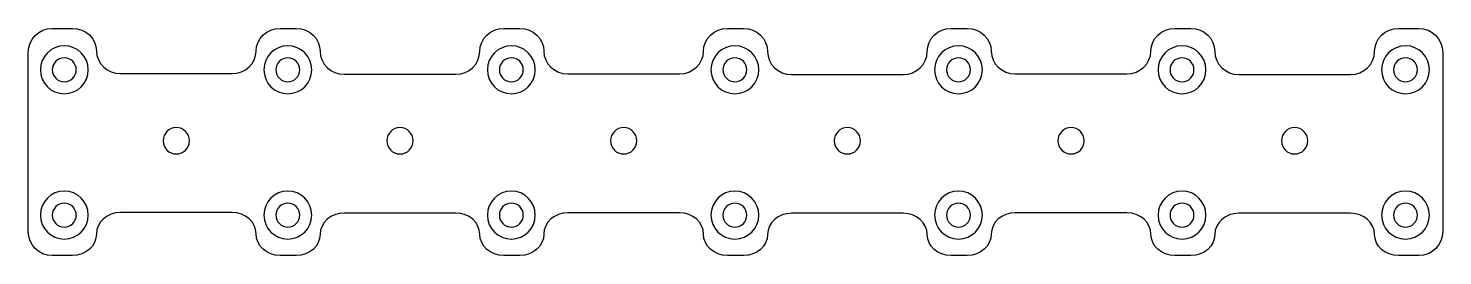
# Model space of a CAD drawing. Extents: x 0 to 177, y 0 to 28.
import ezdxf

# ---------------------------------------------------------------- set-up
doc = ezdxf.new("R2010")
doc.units = 0
doc.layers.add('LAYER_1', color=7, linetype='CONTINUOUS')

# ---------------------------------------------------------------- blocks, each defined once
blk = doc.blocks.new('BLOCK_2')
at = {"layer": 'LAYER_1', "color": 7}
blk.add_open_spline([(177.18, 25.41), (177.18, 27.06), (175.83, 28.41), (174.18, 28.41), (174.18, 28.41), (171.64, 28.41), (171.64, 28.41), (169.99, 28.41), (168.64, 27.11), (168.64, 25.52), (168.64, 23.93), (167.28, 22.63), (165.64, 22.63), (165.64, 22.63), (151.63, 22.63), (151.63, 22.63), (149.98, 22.63), (148.63, 23.93), (148.63, 25.52), (148.63, 27.11), (147.28, 28.41), (145.63, 28.41), (145.63, 28.41), (143.62, 28.41), (143.62, 28.41), (141.97, 28.41), (140.62, 27.13), (140.62, 25.56), (140.62, 24), (139.27, 22.72), (137.62, 22.72), (137.62, 22.72), (123.62, 22.72), (123.62, 22.72), (121.97, 22.72), (120.62, 24), (120.62, 25.56), (120.62, 27.13), (119.27, 28.41), (117.62, 28.41), (117.62, 28.41), (115.6, 28.41), (115.6, 28.41), (113.95, 28.41), (112.6, 27.11), (112.6, 25.52), (112.6, 23.93), (111.25, 22.63), (109.6, 22.63), (109.6, 22.63), (95.6, 22.63), (95.6, 22.63), (93.95, 22.63), (92.6, 23.93), (92.6, 25.52), (92.6, 27.11), (91.25, 28.41), (89.6, 28.41), (89.6, 28.41), (87.58, 28.41), (87.58, 28.41), (85.93, 28.41), (84.58, 27.13), (84.58, 25.56), (84.58, 24), (83.23, 22.72), (81.58, 22.72), (81.58, 22.72), (67.58, 22.72), (67.58, 22.72), (65.93, 22.72), (64.58, 24), (64.58, 25.56), (64.58, 27.13), (63.23, 28.41), (61.58, 28.41), (61.58, 28.41), (59.56, 28.41), (59.56, 28.41), (57.91, 28.41), (56.56, 27.12), (56.56, 25.54), (56.56, 23.96), (55.21, 22.67), (53.56, 22.67), (53.56, 22.67), (39.56, 22.67), (39.56, 22.67), (37.91, 22.67), (36.56, 23.96), (36.56, 25.54), (36.56, 27.12), (35.21, 28.41), (33.56, 28.41), (33.56, 28.41), (31.54, 28.41), (31.54, 28.41), (29.89, 28.41), (28.54, 27.14), (28.54, 25.58), (28.54, 24.03), (27.19, 22.76), (25.54, 22.76), (25.54, 22.76), (11.54, 22.76), (11.54, 22.76), (9.89, 22.76), (8.54, 24.03), (8.54, 25.58), (8.54, 27.14), (7.19, 28.41), (5.54, 28.41), (5.54, 28.41), (3, 28.41), (3, 28.41), (1.35, 28.41), (0, 27.06), (0, 25.41), (0, 25.41), (0, 3), (0, 3), (0, 1.35), (1.35, 0), (3, 0), (3, 0), (5.54, 0), (5.54, 0), (7.19, 0), (8.54, 1.22), (8.54, 2.71), (8.54, 4.2), (9.89, 5.41), (11.54, 5.41), (11.54, 5.41), (25.54, 5.41), (25.54, 5.41), (27.19, 5.41), (28.54, 4.2), (28.54, 2.71), (28.54, 1.22), (29.89, 0), (31.54, 0), (31.54, 0), (33.56, 0), (33.56, 0), (35.21, 0), (36.56, 1.2), (36.56, 2.67), (36.56, 4.13), (37.91, 5.33), (39.56, 5.33), (39.56, 5.33), (53.56, 5.33), (53.56, 5.33), (55.21, 5.33), (56.56, 4.13), (56.56, 2.67), (56.56, 1.2), (57.91, 0), (59.56, 0), (59.56, 0), (61.58, 0), (61.58, 0), (63.23, 0), (64.58, 1.21), (64.58, 2.69), (64.58, 4.16), (65.93, 5.37), (67.58, 5.37), (67.58, 5.37), (81.58, 5.37), (81.58, 5.37), (83.23, 5.37), (84.58, 4.16), (84.58, 2.69), (84.58, 1.21), (85.93, 0), (87.58, 0), (87.58, 0), (89.6, 0), (89.6, 0), (91.25, 0), (92.6, 1.19), (92.6, 2.64), (92.6, 4.1), (93.95, 5.29), (95.6, 5.29), (95.6, 5.29), (109.6, 5.29), (109.6, 5.29), (111.25, 5.29), (112.6, 4.1), (112.6, 2.64), (112.6, 1.19), (113.95, 0), (115.6, 0), (115.6, 0), (117.62, 0), (117.62, 0), (119.27, 0), (120.62, 1.21), (120.62, 2.69), (120.62, 4.16), (121.97, 5.37), (123.62, 5.37), (123.62, 5.37), (137.62, 5.37), (137.62, 5.37), (139.27, 5.37), (140.62, 4.16), (140.62, 2.69), (140.62, 1.21), (141.97, 0), (143.62, 0), (143.62, 0), (145.63, 0), (145.63, 0), (147.28, 0), (148.63, 1.19), (148.63, 2.64), (148.63, 4.1), (149.98, 5.29), (151.63, 5.29), (151.63, 5.29), (165.64, 5.29), (165.64, 5.29), (167.28, 5.29), (168.64, 4.1), (168.64, 2.64), (168.64, 1.19), (169.99, 0), (171.64, 0), (171.64, 0), (174.18, 0), (174.18, 0), (175.83, 0), (177.18, 1.35), (177.18, 3), (177.18, 3), (177.18, 25.41), (177.18, 25.41)], degree=3, knots=[0, 0, 0, 0, 1, 1, 1, 2, 2, 2, 3, 3, 3, 4, 4, 4, 5, 5, 5, 6, 6, 6, 7, 7, 7, 8, 8, 8, 9, 9, 9, 10, 10, 10, 11, 11, 11, 12, 12, 12, 13, 13, 13, 14, 14, 14, 15, 15, 15, 16, 16, 16, 17, 17, 17, 18, 18, 18, 19, 19, 19, 20, 20, 20, 21, 21, 21, 22, 22, 22, 23, 23, 23, 24, 24, 24, 25, 25, 25, 26, 26, 26, 27, 27, 27, 28, 28, 28, 29, 29, 29, 30, 30, 30, 31, 31, 31, 32, 32, 32, 33, 33, 33, 34, 34, 34, 35, 35, 35, 36, 36, 36, 37, 37, 37, 38, 38, 38, 39, 39, 39, 40, 40, 40, 41, 41, 41, 42, 42, 42, 43, 43, 43, 44, 44, 44, 45, 45, 45, 46, 46, 46, 47, 47, 47, 48, 48, 48, 49, 49, 49, 50, 50, 50, 51, 51, 51, 52, 52, 52, 53, 53, 53, 54, 54, 54, 55, 55, 55, 56, 56, 56, 57, 57, 57, 58, 58, 58, 59, 59, 59, 60, 60, 60, 61, 61, 61, 62, 62, 62, 63, 63, 63, 64, 64, 64, 65, 65, 65, 66, 66, 66, 67, 67, 67, 68, 68, 68, 69, 69, 69, 70, 70, 70, 71, 71, 71, 72, 72, 72, 73, 73, 73, 74, 74, 74, 75, 75, 75, 76, 76, 76, 77, 77, 77, 78, 78, 78, 79, 79, 79, 80, 80, 80, 80], dxfattribs=at)
blk.add_open_spline([(177.18, 25.41), (177.18, 27.06), (175.83, 28.41), (174.18, 28.41), (174.18, 28.41), (171.64, 28.41), (171.64, 28.41), (169.99, 28.41), (168.64, 27.11), (168.64, 25.52), (168.64, 23.93), (167.28, 22.63), (165.64, 22.63), (165.64, 22.63), (151.63, 22.63), (151.63, 22.63), (149.98, 22.63), (148.63, 23.93), (148.63, 25.52), (148.63, 27.11), (147.28, 28.41), (145.63, 28.41), (145.63, 28.41), (143.62, 28.41), (143.62, 28.41), (141.97, 28.41), (140.62, 27.13), (140.62, 25.56), (140.62, 24), (139.27, 22.72), (137.62, 22.72), (137.62, 22.72), (123.62, 22.72), (123.62, 22.72), (121.97, 22.72), (120.62, 24), (120.62, 25.56), (120.62, 27.13), (119.27, 28.41), (117.62, 28.41), (117.62, 28.41), (115.6, 28.41), (115.6, 28.41), (113.95, 28.41), (112.6, 27.11), (112.6, 25.52), (112.6, 23.93), (111.25, 22.63), (109.6, 22.63), (109.6, 22.63), (95.6, 22.63), (95.6, 22.63), (93.95, 22.63), (92.6, 23.93), (92.6, 25.52), (92.6, 27.11), (91.25, 28.41), (89.6, 28.41), (89.6, 28.41), (87.58, 28.41), (87.58, 28.41), (85.93, 28.41), (84.58, 27.13), (84.58, 25.56), (84.58, 24), (83.23, 22.72), (81.58, 22.72), (81.58, 22.72), (67.58, 22.72), (67.58, 22.72), (65.93, 22.72), (64.58, 24), (64.58, 25.56), (64.58, 27.13), (63.23, 28.41), (61.58, 28.41), (61.58, 28.41), (59.56, 28.41), (59.56, 28.41), (57.91, 28.41), (56.56, 27.12), (56.56, 25.54), (56.56, 23.96), (55.21, 22.67), (53.56, 22.67), (53.56, 22.67), (39.56, 22.67), (39.56, 22.67), (37.91, 22.67), (36.56, 23.96), (36.56, 25.54), (36.56, 27.12), (35.21, 28.41), (33.56, 28.41), (33.56, 28.41), (31.54, 28.41), (31.54, 28.41), (29.89, 28.41), (28.54, 27.14), (28.54, 25.58), (28.54, 24.03), (27.19, 22.76), (25.54, 22.76), (25.54, 22.76), (11.54, 22.76), (11.54, 22.76), (9.89, 22.76), (8.54, 24.03), (8.54, 25.58), (8.54, 27.14), (7.19, 28.41), (5.54, 28.41), (5.54, 28.41), (3, 28.41), (3, 28.41), (1.35, 28.41), (0, 27.06), (0, 25.41), (0, 25.41), (0, 3), (0, 3), (0, 1.35), (1.35, 0), (3, 0), (3, 0), (5.54, 0), (5.54, 0), (7.19, 0), (8.54, 1.22), (8.54, 2.71), (8.54, 4.2), (9.89, 5.41), (11.54, 5.41), (11.54, 5.41), (25.54, 5.41), (25.54, 5.41), (27.19, 5.41), (28.54, 4.2), (28.54, 2.71), (28.54, 1.22), (29.89, 0), (31.54, 0), (31.54, 0), (33.56, 0), (33.56, 0), (35.21, 0), (36.56, 1.2), (36.56, 2.67), (36.56, 4.13), (37.91, 5.33), (39.56, 5.33), (39.56, 5.33), (53.56, 5.33), (53.56, 5.33), (55.21, 5.33), (56.56, 4.13), (56.56, 2.67), (56.56, 1.2), (57.91, 0), (59.56, 0), (59.56, 0), (61.58, 0), (61.58, 0), (63.23, 0), (64.58, 1.21), (64.58, 2.69), (64.58, 4.16), (65.93, 5.37), (67.58, 5.37), (67.58, 5.37), (81.58, 5.37), (81.58, 5.37), (83.23, 5.37), (84.58, 4.16), (84.58, 2.69), (84.58, 1.21), (85.93, 0), (87.58, 0), (87.58, 0), (89.6, 0), (89.6, 0), (91.25, 0), (92.6, 1.19), (92.6, 2.64), (92.6, 4.1), (93.95, 5.29), (95.6, 5.29), (95.6, 5.29), (109.6, 5.29), (109.6, 5.29), (111.25, 5.29), (112.6, 4.1), (112.6, 2.64), (112.6, 1.19), (113.95, 0), (115.6, 0), (115.6, 0), (117.62, 0), (117.62, 0), (119.27, 0), (120.62, 1.21), (120.62, 2.69), (120.62, 4.16), (121.97, 5.37), (123.62, 5.37), (123.62, 5.37), (137.62, 5.37), (137.62, 5.37), (139.27, 5.37), (140.62, 4.16), (140.62, 2.69), (140.62, 1.21), (141.97, 0), (143.62, 0), (143.62, 0), (145.63, 0), (145.63, 0), (147.28, 0), (148.63, 1.19), (148.63, 2.64), (148.63, 4.1), (149.98, 5.29), (151.63, 5.29), (151.63, 5.29), (165.64, 5.29), (165.64, 5.29), (167.28, 5.29), (168.64, 4.1), (168.64, 2.64), (168.64, 1.19), (169.99, 0), (171.64, 0), (171.64, 0), (174.18, 0), (174.18, 0), (175.83, 0), (177.18, 1.35), (177.18, 3), (177.18, 3), (177.18, 25.41), (177.18, 25.41)], degree=3, knots=[0, 0, 0, 0, 1, 1, 1, 2, 2, 2, 3, 3, 3, 4, 4, 4, 5, 5, 5, 6, 6, 6, 7, 7, 7, 8, 8, 8, 9, 9, 9, 10, 10, 10, 11, 11, 11, 12, 12, 12, 13, 13, 13, 14, 14, 14, 15, 15, 15, 16, 16, 16, 17, 17, 17, 18, 18, 18, 19, 19, 19, 20, 20, 20, 21, 21, 21, 22, 22, 22, 23, 23, 23, 24, 24, 24, 25, 25, 25, 26, 26, 26, 27, 27, 27, 28, 28, 28, 29, 29, 29, 30, 30, 30, 31, 31, 31, 32, 32, 32, 33, 33, 33, 34, 34, 34, 35, 35, 35, 36, 36, 36, 37, 37, 37, 38, 38, 38, 39, 39, 39, 40, 40, 40, 41, 41, 41, 42, 42, 42, 43, 43, 43, 44, 44, 44, 45, 45, 45, 46, 46, 46, 47, 47, 47, 48, 48, 48, 49, 49, 49, 50, 50, 50, 51, 51, 51, 52, 52, 52, 53, 53, 53, 54, 54, 54, 55, 55, 55, 56, 56, 56, 57, 57, 57, 58, 58, 58, 59, 59, 59, 60, 60, 60, 61, 61, 61, 62, 62, 62, 63, 63, 63, 64, 64, 64, 65, 65, 65, 66, 66, 66, 67, 67, 67, 68, 68, 68, 69, 69, 69, 70, 70, 70, 71, 71, 71, 72, 72, 72, 73, 73, 73, 74, 74, 74, 75, 75, 75, 76, 76, 76, 77, 77, 77, 78, 78, 78, 79, 79, 79, 80, 80, 80, 80], dxfattribs=at)

msp = doc.modelspace()

# ---------------------------------------------------------------- linework, layer by layer
at = {"layer": 'LAYER_1', "color": 7}
for points in [[(7.51, 23.23), (7.51, 21.58), (6.17, 20.23), (4.51, 20.23), (2.85, 20.23), (1.51, 21.58), (1.51, 23.23), (1.51, 24.89), (2.85, 26.23), (4.51, 26.23), (6.17, 26.23), (7.51, 24.89), (7.51, 23.23)], [(35.51, 23.23), (35.51, 21.58), (34.17, 20.23), (32.51, 20.23), (30.85, 20.23), (29.51, 21.58), (29.51, 23.23), (29.51, 24.89), (30.85, 26.23), (32.51, 26.23), (34.17, 26.23), (35.51, 24.89), (35.51, 23.23)], [(63.51, 23.23), (63.51, 21.58), (62.17, 20.23), (60.51, 20.23), (58.86, 20.23), (57.51, 21.58), (57.51, 23.23), (57.51, 24.89), (58.86, 26.23), (60.51, 26.23), (62.17, 26.23), (63.51, 24.89), (63.51, 23.23)], [(91.51, 23.23), (91.51, 21.58), (90.17, 20.23), (88.51, 20.23), (86.86, 20.23), (85.51, 21.58), (85.51, 23.23), (85.51, 24.89), (86.86, 26.23), (88.51, 26.23), (90.17, 26.23), (91.51, 24.89), (91.51, 23.23)], [(119.52, 23.23), (119.52, 21.58), (118.17, 20.23), (116.52, 20.23), (114.86, 20.23), (113.52, 21.58), (113.52, 23.23), (113.52, 24.89), (114.86, 26.23), (116.52, 26.23), (118.17, 26.23), (119.52, 24.89), (119.52, 23.23)], [(147.52, 23.23), (147.52, 21.58), (146.18, 20.23), (144.52, 20.23), (142.86, 20.23), (141.52, 21.58), (141.52, 23.23), (141.52, 24.89), (142.86, 26.23), (144.52, 26.23), (146.18, 26.23), (147.52, 24.89), (147.52, 23.23)], [(175.52, 23.23), (175.52, 21.58), (174.18, 20.23), (172.52, 20.23), (170.86, 20.23), (169.52, 21.58), (169.52, 23.23), (169.52, 24.89), (170.86, 26.23), (172.52, 26.23), (174.18, 26.23), (175.52, 24.89), (175.52, 23.23)], [(6.01, 23.23), (6.01, 22.4), (5.34, 21.73), (4.51, 21.73), (3.68, 21.73), (3.01, 22.4), (3.01, 23.23), (3.01, 24.06), (3.68, 24.73), (4.51, 24.73), (5.34, 24.73), (6.01, 24.06), (6.01, 23.23)], [(34.01, 23.23), (34.01, 22.4), (33.34, 21.73), (32.51, 21.73), (31.68, 21.73), (31.01, 22.4), (31.01, 23.23), (31.01, 24.06), (31.68, 24.73), (32.51, 24.73), (33.34, 24.73), (34.01, 24.06), (34.01, 23.23)], [(62.01, 23.23), (62.01, 22.4), (61.34, 21.73), (60.51, 21.73), (59.68, 21.73), (59.01, 22.4), (59.01, 23.23), (59.01, 24.06), (59.68, 24.73), (60.51, 24.73), (61.34, 24.73), (62.01, 24.06), (62.01, 23.23)], [(90.01, 23.23), (90.01, 22.4), (89.34, 21.73), (88.51, 21.73), (87.69, 21.73), (87.01, 22.4), (87.01, 23.23), (87.01, 24.06), (87.69, 24.73), (88.51, 24.73), (89.34, 24.73), (90.01, 24.06), (90.01, 23.23)], [(118.02, 23.23), (118.02, 22.4), (117.34, 21.73), (116.52, 21.73), (115.69, 21.73), (115.02, 22.4), (115.02, 23.23), (115.02, 24.06), (115.69, 24.73), (116.52, 24.73), (117.34, 24.73), (118.02, 24.06), (118.02, 23.23)], [(146.02, 23.23), (146.02, 22.4), (145.35, 21.73), (144.52, 21.73), (143.69, 21.73), (143.02, 22.4), (143.02, 23.23), (143.02, 24.06), (143.69, 24.73), (144.52, 24.73), (145.35, 24.73), (146.02, 24.06), (146.02, 23.23)], [(174.02, 23.23), (174.02, 22.4), (173.35, 21.73), (172.52, 21.73), (171.69, 21.73), (171.02, 22.4), (171.02, 23.23), (171.02, 24.06), (171.69, 24.73), (172.52, 24.73), (173.35, 24.73), (174.02, 24.06), (174.02, 23.23)], [(20.19, 14.36), (20.19, 13.45), (19.45, 12.71), (18.54, 12.71), (17.63, 12.71), (16.89, 13.45), (16.89, 14.36), (16.89, 15.27), (17.63, 16.01), (18.54, 16.01), (19.45, 16.01), (20.19, 15.27), (20.19, 14.36)], [(48.21, 14.36), (48.21, 13.45), (47.47, 12.71), (46.56, 12.71), (45.65, 12.71), (44.91, 13.45), (44.91, 14.36), (44.91, 15.27), (45.65, 16.01), (46.56, 16.01), (47.47, 16.01), (48.21, 15.27), (48.21, 14.36)], [(76.23, 14.36), (76.23, 13.45), (75.49, 12.71), (74.58, 12.71), (73.67, 12.71), (72.93, 13.45), (72.93, 14.36), (72.93, 15.27), (73.67, 16.01), (74.58, 16.01), (75.49, 16.01), (76.23, 15.27), (76.23, 14.36)], [(104.25, 14.36), (104.25, 13.45), (103.51, 12.71), (102.6, 12.71), (101.69, 12.71), (100.95, 13.45), (100.95, 14.36), (100.95, 15.27), (101.69, 16.01), (102.6, 16.01), (103.51, 16.01), (104.25, 15.27), (104.25, 14.36)], [(132.27, 14.36), (132.27, 13.45), (131.53, 12.71), (130.62, 12.71), (129.71, 12.71), (128.97, 13.45), (128.97, 14.36), (128.97, 15.27), (129.71, 16.01), (130.62, 16.01), (131.53, 16.01), (132.27, 15.27), (132.27, 14.36)], [(160.28, 14.36), (160.28, 13.45), (159.55, 12.71), (158.63, 12.71), (157.72, 12.71), (156.99, 13.45), (156.99, 14.36), (156.99, 15.27), (157.72, 16.01), (158.63, 16.01), (159.55, 16.01), (160.28, 15.27), (160.28, 14.36)], [(7.51, 5.07), (7.51, 3.41), (6.17, 2.07), (4.51, 2.07), (2.85, 2.07), (1.51, 3.41), (1.51, 5.07), (1.51, 6.72), (2.85, 8.07), (4.51, 8.07), (6.17, 8.07), (7.51, 6.72), (7.51, 5.07)], [(35.51, 5.07), (35.51, 3.41), (34.17, 2.07), (32.51, 2.07), (30.85, 2.07), (29.51, 3.41), (29.51, 5.07), (29.51, 6.72), (30.85, 8.07), (32.51, 8.07), (34.17, 8.07), (35.51, 6.72), (35.51, 5.07)], [(63.51, 5.07), (63.51, 3.41), (62.17, 2.07), (60.51, 2.07), (58.86, 2.07), (57.51, 3.41), (57.51, 5.07), (57.51, 6.72), (58.86, 8.07), (60.51, 8.07), (62.17, 8.07), (63.51, 6.72), (63.51, 5.07)], [(91.51, 5.07), (91.51, 3.41), (90.17, 2.07), (88.51, 2.07), (86.86, 2.07), (85.51, 3.41), (85.51, 5.07), (85.51, 6.72), (86.86, 8.07), (88.51, 8.07), (90.17, 8.07), (91.51, 6.72), (91.51, 5.07)], [(119.52, 5.07), (119.52, 3.41), (118.17, 2.07), (116.52, 2.07), (114.86, 2.07), (113.52, 3.41), (113.52, 5.07), (113.52, 6.72), (114.86, 8.07), (116.52, 8.07), (118.17, 8.07), (119.52, 6.72), (119.52, 5.07)], [(147.52, 5.07), (147.52, 3.41), (146.18, 2.07), (144.52, 2.07), (142.86, 2.07), (141.52, 3.41), (141.52, 5.07), (141.52, 6.72), (142.86, 8.07), (144.52, 8.07), (146.18, 8.07), (147.52, 6.72), (147.52, 5.07)], [(175.52, 5.07), (175.52, 3.41), (174.18, 2.07), (172.52, 2.07), (170.86, 2.07), (169.52, 3.41), (169.52, 5.07), (169.52, 6.72), (170.86, 8.07), (172.52, 8.07), (174.18, 8.07), (175.52, 6.72), (175.52, 5.07)], [(6.01, 5.07), (6.01, 4.24), (5.34, 3.57), (4.51, 3.57), (3.68, 3.57), (3.01, 4.24), (3.01, 5.07), (3.01, 5.89), (3.68, 6.57), (4.51, 6.57), (5.34, 6.57), (6.01, 5.89), (6.01, 5.07)], [(34.01, 5.07), (34.01, 4.24), (33.34, 3.57), (32.51, 3.57), (31.68, 3.57), (31.01, 4.24), (31.01, 5.07), (31.01, 5.89), (31.68, 6.57), (32.51, 6.57), (33.34, 6.57), (34.01, 5.89), (34.01, 5.07)], [(62.01, 5.07), (62.01, 4.24), (61.34, 3.57), (60.51, 3.57), (59.68, 3.57), (59.01, 4.24), (59.01, 5.07), (59.01, 5.89), (59.68, 6.57), (60.51, 6.57), (61.34, 6.57), (62.01, 5.89), (62.01, 5.07)], [(90.01, 5.07), (90.01, 4.24), (89.34, 3.57), (88.51, 3.57), (87.69, 3.57), (87.01, 4.24), (87.01, 5.07), (87.01, 5.89), (87.69, 6.57), (88.51, 6.57), (89.34, 6.57), (90.01, 5.89), (90.01, 5.07)], [(118.02, 5.07), (118.02, 4.24), (117.34, 3.57), (116.52, 3.57), (115.69, 3.57), (115.02, 4.24), (115.02, 5.07), (115.02, 5.89), (115.69, 6.57), (116.52, 6.57), (117.34, 6.57), (118.02, 5.89), (118.02, 5.07)], [(146.02, 5.07), (146.02, 4.24), (145.35, 3.57), (144.52, 3.57), (143.69, 3.57), (143.02, 4.24), (143.02, 5.07), (143.02, 5.89), (143.69, 6.57), (144.52, 6.57), (145.35, 6.57), (146.02, 5.89), (146.02, 5.07)], [(174.02, 5.07), (174.02, 4.24), (173.35, 3.57), (172.52, 3.57), (171.69, 3.57), (171.02, 4.24), (171.02, 5.07), (171.02, 5.89), (171.69, 6.57), (172.52, 6.57), (173.35, 6.57), (174.02, 5.89), (174.02, 5.07)]]:
    msp.add_open_spline(points, degree=3, knots=[0, 0, 0, 0, 1, 1, 1, 2, 2, 2, 3, 3, 3, 4, 4, 4, 4], dxfattribs=at)

# ---------------------------------------------------------------- block references
at = {"layer": 'LAYER_1'}
msp.add_blockref('BLOCK_2', (0, 0), dxfattribs=at)

doc.saveas('drawing.dxf')
